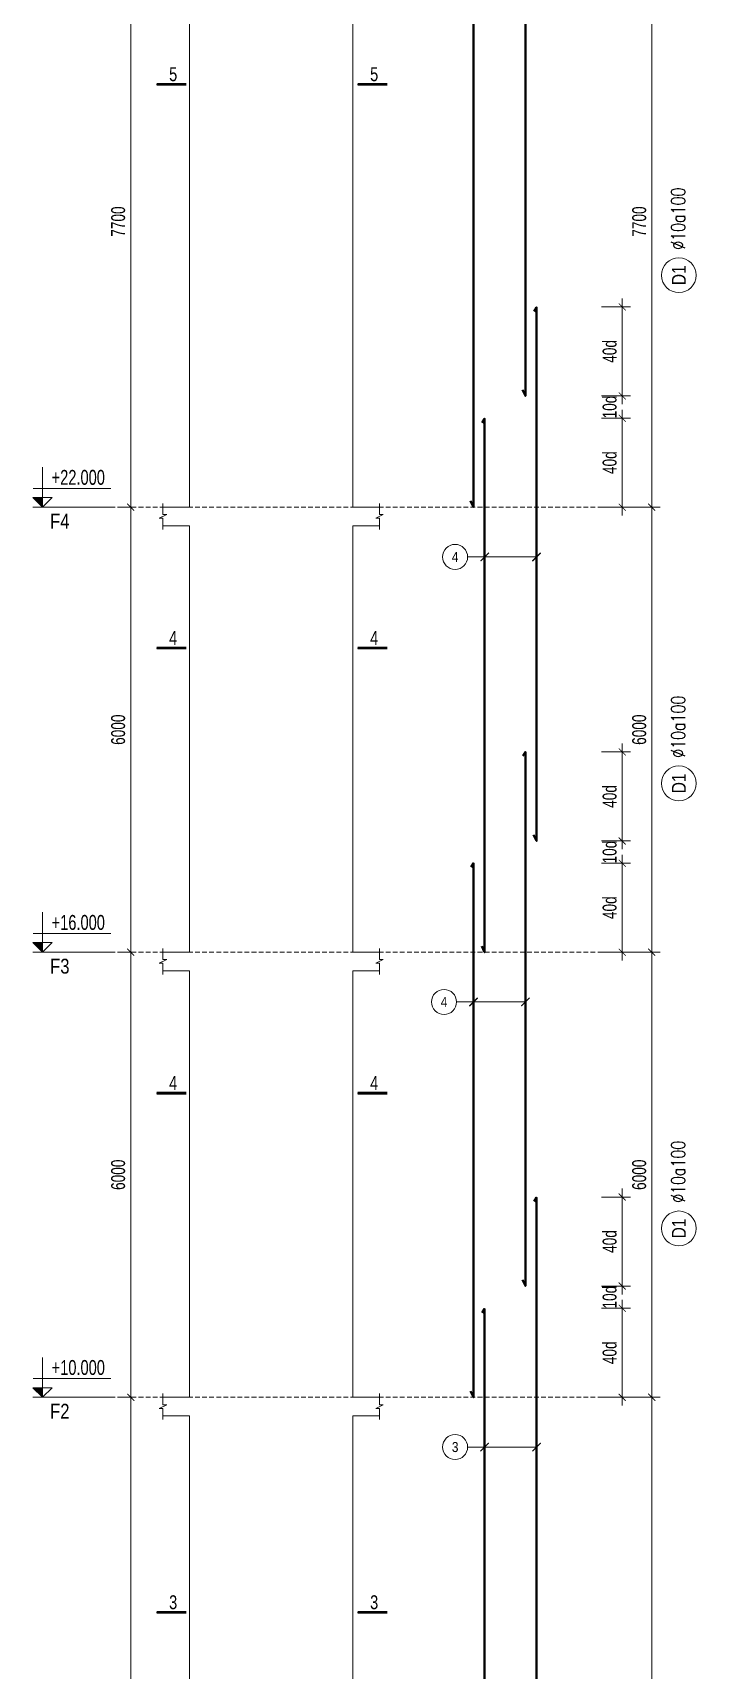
# Model space of a CAD drawing. Header units: millimetres. Extents: x 415878 to 795945, y 85573 to 378758.
# Drawn here: x 476186 to 485136, y 107649 to 129725 of the extents above; entities that cross this region are included whole.
import ezdxf
from ezdxf.enums import TextEntityAlignment as Align

# ---------------------------------------------------------------- set-up
doc = ezdxf.new("R2010")
doc.units = ezdxf.units.MM
doc.linetypes.add('DASHED2', pattern=[9.525, 6.35, -3.175])
doc.layers.get('0').update_dxf_attribs({"lineweight": 20})
doc.layers.get('Defpoints').update_dxf_attribs({"color": 151, "lineweight": 9})
for name, color, linetype, lineweight in [('NDC_S_ANNO', 7, 'Continuous', 20), ('NDC_S_CONTINUOUS', 3, 'Continuous', 20), ('NDC_S_DIM', 1, 'Continuous', 15), ('NDC_S_ENG TITLE', 3, 'Continuous', 20), ('NDC_S_HATCH MATERIAL', 8, 'Continuous', 13), ('NDC_S_LEADER', 1, 'Continuous', 15), ('NDC_S_REBAR NO.', 7, 'Continuous', 20), ('NDC_S_REBAR NO. BOX', 1, 'Continuous', 9), ('NDC_S_STIRRUP', 4, 'Continuous', 40), ('NDC_S_TEXT SYMBOL', 7, 'Continuous', 20), ('NDC_S_VN TEXT', 7, 'Continuous', 20)]:
    doc.layers.add(name, color=color, linetype=linetype, lineweight=lineweight)
doc.styles.add('NDC_ANNO', font='', dxfattribs={"width": 0.8})
doc.styles.add('NDC_ARIAL', font='arial.ttf', dxfattribs={"width": 0.85})
doc.styles.add('NDC_DIM', font='', dxfattribs={"width": 0.75})
doc.styles.add('NDC_ROMANS', font='romans.shx', dxfattribs={"width": 0.7})
doc.styles.add('NDC_VIE TXT', font='arial.ttf', dxfattribs={"width": 0.8})
doc.styles.get('NDC_ANNO').set_extended_font_data('Dotum')
doc.styles.get('NDC_DIM').set_extended_font_data('Dotum')
doc.dimstyles.new('NDC_dim_75', dxfattribs={"dimscale": 75, "dimtxt": 2.5, "dimasz": 1.5, "dimexe": 1.5, "dimexo": 2.5, "dimgap": 1, "dimtad": 1, "dimdec": 0, "dimzin": 0, "dimdsep": 46, "dimtxsty": 'NDC_DIM', "dimblk": 'DIMMARK', "dimcen": 0.09, "dimdle": 1.2, "dimclrd": 1, "dimclre": 1, "dimclrt": 3, "dimadec": 0, "dimazin": 0, "dimtfac": 1, "dimtdec": 0, "dimtix": 1, "dimtofl": 0, "dimtmove": 0, "dimatfit": 3, "dimfxl": 8, "dimfxlon": 1, "dimtolj": 1, "dimtzin": 0, "dimarcsym": 0})

# ---------------------------------------------------------------- blocks, each defined once
blk = doc.blocks.new('*U25')
at = {"layer": 'NDC_S_ANNO', "color": 0, "linetype": 'ByBlock', "lineweight": -2}
blk.add_line((-4.36, 0), (1, 0), dxfattribs=at)
at = {"layer": 'NDC_S_ANNO', "ltscale": 0.005, "const_width": 0.5}
blk.add_lwpolyline([(1, 0), (-4.36, 0)], dxfattribs=at)
at = {"layer": 'NDC_S_TEXT SYMBOL', "linetype": 'ByBlock', "lineweight": -2, "style": 'NDC_ANNO', "width": 0.8}
blk.add_attdef('DETAIL', text='', height=2.5, dxfattribs=at).set_placement((-0.64, 1.82), align=Align.MIDDLE_RIGHT)
blk = doc.blocks.new('*U26')
at = {"layer": 'NDC_S_ANNO', "color": 0, "linetype": 'ByBlock', "lineweight": -2}
blk.add_line((1, 0), (-4.36, 0), dxfattribs=at)
at = {"layer": 'NDC_S_ANNO', "ltscale": 0.005, "const_width": 0.5}
blk.add_lwpolyline([(1, 0), (-4.36, 0)], dxfattribs=at)
at = {"layer": 'NDC_S_TEXT SYMBOL', "linetype": 'ByBlock', "lineweight": -2, "style": 'NDC_ANNO', "width": 0.8}
blk.add_attdef('DETAIL', text='', height=2.5, dxfattribs=at).set_placement((-0.64, 1.82), align=Align.MIDDLE_RIGHT)
blk = doc.blocks.new('DIMMARK')
at = {"layer": 'NDC_S_DIM', "color": 1}
blk.add_line((-1.5, 0), (1, 0), dxfattribs=at)
at = {"layer": 'NDC_S_DIM', "color": 2, "const_width": 0.1}
blk.add_lwpolyline([(-0.42, -0.42), (0.42, 0.42)], dxfattribs=at)
blk = doc.blocks.new('*D665')
at = {"layer": 'Defpoints', "color": 0, "transparency": 16777216}
for p in [(477508, 111329), (477726, 111329), (477726, 101329)]:
    blk.add_point(p, dxfattribs=at)
at = {"layer": 'NDC_S_HATCH MATERIAL', "color": 1, "lineweight": -2, "transparency": 16777216}
for p, q in [((477539, 111329), (477395, 111329)), ((477508, 101442), (477508, 111217)), ((477539, 101329), (477395, 101329))]:
    blk.add_line(p, q, dxfattribs=at)
at = {"layer": 'NDC_S_HATCH MATERIAL', "color": 1, "lineweight": -2, "transparency": 16777216, "xscale": 112.5, "yscale": 112.5, "zscale": 112.5}
for p, rotation in [((477508, 111329), 90), ((477508, 101329), 270)]:
    blk.add_blockref('DIMMARK', p, dxfattribs=dict(at, rotation=rotation))
at = {"layer": 'NDC_S_HATCH MATERIAL', "color": 3, "transparency": 16777216, "insert": (477339, 106329), "char_height": 187.5, "attachment_point": 5, "rotation": 90, "style": 'NDC_DIM'}
blk.add_mtext('\\A1;10000', dxfattribs=at)
blk = doc.blocks.new('*D666')
at = {"layer": 'Defpoints', "color": 0, "transparency": 16777216}
for p in [(477508, 117329), (477726, 117329), (477726, 111329)]:
    blk.add_point(p, dxfattribs=at)
at = {"layer": 'NDC_S_HATCH MATERIAL', "color": 1, "lineweight": -2, "transparency": 16777216}
for p, q in [((477539, 117329), (477395, 117329)), ((477508, 111442), (477508, 117217)), ((477539, 111329), (477395, 111329))]:
    blk.add_line(p, q, dxfattribs=at)
at = {"layer": 'NDC_S_HATCH MATERIAL', "color": 1, "lineweight": -2, "transparency": 16777216, "xscale": 112.5, "yscale": 112.5, "zscale": 112.5}
for p, rotation in [((477508, 117329), 90), ((477508, 111329), 270)]:
    blk.add_blockref('DIMMARK', p, dxfattribs=dict(at, rotation=rotation))
at = {"layer": 'NDC_S_HATCH MATERIAL', "color": 3, "transparency": 16777216, "insert": (477339, 114329), "char_height": 187.5, "attachment_point": 5, "rotation": 90, "style": 'NDC_DIM'}
blk.add_mtext('\\A1;6000', dxfattribs=at)
blk = doc.blocks.new('*D667')
at = {"layer": 'Defpoints', "color": 0, "transparency": 16777216}
for p in [(477508, 123329), (477726, 123329), (477726, 117329)]:
    blk.add_point(p, dxfattribs=at)
at = {"layer": 'NDC_S_HATCH MATERIAL', "color": 1, "lineweight": -2, "transparency": 16777216}
for p, q in [((477539, 123329), (477395, 123329)), ((477508, 117442), (477508, 123217)), ((477539, 117329), (477395, 117329))]:
    blk.add_line(p, q, dxfattribs=at)
at = {"layer": 'NDC_S_HATCH MATERIAL', "color": 1, "lineweight": -2, "transparency": 16777216, "xscale": 112.5, "yscale": 112.5, "zscale": 112.5}
for p, rotation in [((477508, 123329), 90), ((477508, 117329), 270)]:
    blk.add_blockref('DIMMARK', p, dxfattribs=dict(at, rotation=rotation))
at = {"layer": 'NDC_S_HATCH MATERIAL', "color": 3, "transparency": 16777216, "insert": (477339, 120329), "char_height": 187.5, "attachment_point": 5, "rotation": 90, "style": 'NDC_DIM'}
blk.add_mtext('\\A1;6000', dxfattribs=at)
blk = doc.blocks.new('*D668')
at = {"layer": 'Defpoints', "color": 0, "transparency": 16777216}
for p in [(477508, 131029), (477726, 131029), (477726, 123329)]:
    blk.add_point(p, dxfattribs=at)
at = {"layer": 'NDC_S_HATCH MATERIAL', "color": 1, "lineweight": -2, "transparency": 16777216}
for p, q in [((477539, 131029), (477395, 131029)), ((477508, 123442), (477508, 130917)), ((477539, 123329), (477395, 123329))]:
    blk.add_line(p, q, dxfattribs=at)
at = {"layer": 'NDC_S_HATCH MATERIAL', "color": 1, "lineweight": -2, "transparency": 16777216, "xscale": 112.5, "yscale": 112.5, "zscale": 112.5}
for p, rotation in [((477508, 131029), 90), ((477508, 123329), 270)]:
    blk.add_blockref('DIMMARK', p, dxfattribs=dict(at, rotation=rotation))
at = {"layer": 'NDC_S_HATCH MATERIAL', "color": 3, "transparency": 16777216, "insert": (477339, 127179), "char_height": 187.5, "attachment_point": 5, "rotation": 90, "style": 'NDC_DIM'}
blk.add_mtext('\\A1;7700', dxfattribs=at)
blk = doc.blocks.new('*D707')
at = {"layer": 'Defpoints', "color": 0, "transparency": 16777216}
for p in [(480503, 112529), (484137, 112529), (480503, 111329)]:
    blk.add_point(p, dxfattribs=at)
at = {"layer": 'NDC_S_HATCH MATERIAL', "color": 1, "lineweight": -2, "transparency": 16777216}
for p, q in [((483856, 112529), (484249, 112529)), ((484137, 111442), (484137, 112417)), ((483856, 111329), (484249, 111329))]:
    blk.add_line(p, q, dxfattribs=at)
at = {"layer": 'NDC_S_HATCH MATERIAL', "color": 1, "lineweight": -2, "transparency": 16777216, "xscale": 112.5, "yscale": 112.5, "zscale": 112.5}
for p, rotation in [((484137, 112529), 90), ((484137, 111329), 270)]:
    blk.add_blockref('DIMMARK', p, dxfattribs=dict(at, rotation=rotation))
at = {"layer": 'NDC_S_HATCH MATERIAL', "color": 3, "transparency": 16777216, "insert": (483968, 111929), "char_height": 187.5, "attachment_point": 5, "rotation": 90, "style": 'NDC_DIM'}
blk.add_mtext('\\A1;\\A1;40d', dxfattribs=at)
blk = doc.blocks.new('*D708')
at = {"layer": 'Defpoints', "color": 0, "transparency": 16777216}
for p in [(480503, 112829), (484137, 112829), (480503, 112529)]:
    blk.add_point(p, dxfattribs=at)
at = {"layer": 'NDC_S_HATCH MATERIAL', "color": 1, "lineweight": -2, "transparency": 16777216}
for p, q in [((484137, 112942), (484137, 113054)), ((483856, 112829), (484249, 112829)), ((483856, 112529), (484249, 112529)), ((484137, 112417), (484137, 112304))]:
    blk.add_line(p, q, dxfattribs=at)
at = {"layer": 'NDC_S_HATCH MATERIAL', "color": 1, "lineweight": -2, "transparency": 16777216, "xscale": 112.5, "yscale": 112.5, "zscale": 112.5}
for p, rotation in [((484137, 112829), 270), ((484137, 112529), 90)]:
    blk.add_blockref('DIMMARK', p, dxfattribs=dict(at, rotation=rotation))
at = {"layer": 'NDC_S_HATCH MATERIAL', "color": 3, "transparency": 16777216, "insert": (483968, 112679), "char_height": 187.5, "attachment_point": 5, "rotation": 90, "style": 'NDC_DIM'}
blk.add_mtext('\\A1;\\A1;10d', dxfattribs=at)
blk = doc.blocks.new('*D709')
at = {"layer": 'Defpoints', "color": 0, "transparency": 16777216}
for p in [(480503, 114029), (484137, 114029), (480503, 112829)]:
    blk.add_point(p, dxfattribs=at)
at = {"layer": 'NDC_S_HATCH MATERIAL', "color": 1, "lineweight": -2, "transparency": 16777216}
for p, q in [((483856, 114029), (484249, 114029)), ((484137, 112942), (484137, 113917)), ((483856, 112829), (484249, 112829))]:
    blk.add_line(p, q, dxfattribs=at)
at = {"layer": 'NDC_S_HATCH MATERIAL', "color": 1, "lineweight": -2, "transparency": 16777216, "xscale": 112.5, "yscale": 112.5, "zscale": 112.5}
for p, rotation in [((484137, 114029), 90), ((484137, 112829), 270)]:
    blk.add_blockref('DIMMARK', p, dxfattribs=dict(at, rotation=rotation))
at = {"layer": 'NDC_S_HATCH MATERIAL', "color": 3, "transparency": 16777216, "insert": (483968, 113429), "char_height": 187.5, "attachment_point": 5, "rotation": 90, "style": 'NDC_DIM'}
blk.add_mtext('\\A1;\\A1;40d', dxfattribs=at)
blk = doc.blocks.new('*D710')
at = {"layer": 'Defpoints', "color": 0, "transparency": 16777216}
for p in [(480503, 118529), (484137, 118529), (480503, 117329)]:
    blk.add_point(p, dxfattribs=at)
at = {"layer": 'NDC_S_HATCH MATERIAL', "color": 1, "lineweight": -2, "transparency": 16777216}
for p, q in [((483856, 118529), (484249, 118529)), ((484137, 117442), (484137, 118417)), ((483856, 117329), (484249, 117329))]:
    blk.add_line(p, q, dxfattribs=at)
at = {"layer": 'NDC_S_HATCH MATERIAL', "color": 1, "lineweight": -2, "transparency": 16777216, "xscale": 112.5, "yscale": 112.5, "zscale": 112.5}
for p, rotation in [((484137, 118529), 90), ((484137, 117329), 270)]:
    blk.add_blockref('DIMMARK', p, dxfattribs=dict(at, rotation=rotation))
at = {"layer": 'NDC_S_HATCH MATERIAL', "color": 3, "transparency": 16777216, "insert": (483968, 117929), "char_height": 187.5, "attachment_point": 5, "rotation": 90, "style": 'NDC_DIM'}
blk.add_mtext('\\A1;\\A1;40d', dxfattribs=at)
blk = doc.blocks.new('*D711')
at = {"layer": 'Defpoints', "color": 0, "transparency": 16777216}
for p in [(480503, 118829), (484137, 118829), (480503, 118529)]:
    blk.add_point(p, dxfattribs=at)
at = {"layer": 'NDC_S_HATCH MATERIAL', "color": 1, "lineweight": -2, "transparency": 16777216}
for p, q in [((484137, 118942), (484137, 119054)), ((483856, 118829), (484249, 118829)), ((483856, 118529), (484249, 118529)), ((484137, 118417), (484137, 118304))]:
    blk.add_line(p, q, dxfattribs=at)
at = {"layer": 'NDC_S_HATCH MATERIAL', "color": 1, "lineweight": -2, "transparency": 16777216, "xscale": 112.5, "yscale": 112.5, "zscale": 112.5}
for p, rotation in [((484137, 118829), 270), ((484137, 118529), 90)]:
    blk.add_blockref('DIMMARK', p, dxfattribs=dict(at, rotation=rotation))
at = {"layer": 'NDC_S_HATCH MATERIAL', "color": 3, "transparency": 16777216, "insert": (483968, 118679), "char_height": 187.5, "attachment_point": 5, "rotation": 90, "style": 'NDC_DIM'}
blk.add_mtext('\\A1;\\A1;10d', dxfattribs=at)
blk = doc.blocks.new('*D712')
at = {"layer": 'Defpoints', "color": 0, "transparency": 16777216}
for p in [(480503, 120029), (484137, 120029), (480503, 118829)]:
    blk.add_point(p, dxfattribs=at)
at = {"layer": 'NDC_S_HATCH MATERIAL', "color": 1, "lineweight": -2, "transparency": 16777216}
for p, q in [((483856, 120029), (484249, 120029)), ((484137, 118942), (484137, 119917)), ((483856, 118829), (484249, 118829))]:
    blk.add_line(p, q, dxfattribs=at)
at = {"layer": 'NDC_S_HATCH MATERIAL', "color": 1, "lineweight": -2, "transparency": 16777216, "xscale": 112.5, "yscale": 112.5, "zscale": 112.5}
for p, rotation in [((484137, 120029), 90), ((484137, 118829), 270)]:
    blk.add_blockref('DIMMARK', p, dxfattribs=dict(at, rotation=rotation))
at = {"layer": 'NDC_S_HATCH MATERIAL', "color": 3, "transparency": 16777216, "insert": (483968, 119429), "char_height": 187.5, "attachment_point": 5, "rotation": 90, "style": 'NDC_DIM'}
blk.add_mtext('\\A1;\\A1;40d', dxfattribs=at)
blk = doc.blocks.new('*D713')
at = {"layer": 'Defpoints', "color": 0, "transparency": 16777216}
for p in [(480503, 124529), (484137, 124529), (480503, 123329)]:
    blk.add_point(p, dxfattribs=at)
at = {"layer": 'NDC_S_HATCH MATERIAL', "color": 1, "lineweight": -2, "transparency": 16777216}
for p, q in [((483856, 124529), (484249, 124529)), ((484137, 123442), (484137, 124417)), ((483856, 123329), (484249, 123329))]:
    blk.add_line(p, q, dxfattribs=at)
at = {"layer": 'NDC_S_HATCH MATERIAL', "color": 1, "lineweight": -2, "transparency": 16777216, "xscale": 112.5, "yscale": 112.5, "zscale": 112.5}
for p, rotation in [((484137, 124529), 90), ((484137, 123329), 270)]:
    blk.add_blockref('DIMMARK', p, dxfattribs=dict(at, rotation=rotation))
at = {"layer": 'NDC_S_HATCH MATERIAL', "color": 3, "transparency": 16777216, "insert": (483968, 123929), "char_height": 187.5, "attachment_point": 5, "rotation": 90, "style": 'NDC_DIM'}
blk.add_mtext('\\A1;\\A1;40d', dxfattribs=at)
blk = doc.blocks.new('*D714')
at = {"layer": 'Defpoints', "color": 0, "transparency": 16777216}
for p in [(480503, 124829), (484137, 124829), (480503, 124529)]:
    blk.add_point(p, dxfattribs=at)
at = {"layer": 'NDC_S_HATCH MATERIAL', "color": 1, "lineweight": -2, "transparency": 16777216}
for p, q in [((484137, 124942), (484137, 125054)), ((483856, 124829), (484249, 124829)), ((483856, 124529), (484249, 124529)), ((484137, 124417), (484137, 124304))]:
    blk.add_line(p, q, dxfattribs=at)
at = {"layer": 'NDC_S_HATCH MATERIAL', "color": 1, "lineweight": -2, "transparency": 16777216, "xscale": 112.5, "yscale": 112.5, "zscale": 112.5}
for p, rotation in [((484137, 124829), 270), ((484137, 124529), 90)]:
    blk.add_blockref('DIMMARK', p, dxfattribs=dict(at, rotation=rotation))
at = {"layer": 'NDC_S_HATCH MATERIAL', "color": 3, "transparency": 16777216, "insert": (483968, 124679), "char_height": 187.5, "attachment_point": 5, "rotation": 90, "style": 'NDC_DIM'}
blk.add_mtext('\\A1;\\A1;10d', dxfattribs=at)
blk = doc.blocks.new('*D715')
at = {"layer": 'Defpoints', "color": 0, "transparency": 16777216}
for p in [(480503, 126029), (484137, 126029), (480503, 124829)]:
    blk.add_point(p, dxfattribs=at)
at = {"layer": 'NDC_S_HATCH MATERIAL', "color": 1, "lineweight": -2, "transparency": 16777216}
for p, q in [((483856, 126029), (484249, 126029)), ((484137, 124942), (484137, 125917)), ((483856, 124829), (484249, 124829))]:
    blk.add_line(p, q, dxfattribs=at)
at = {"layer": 'NDC_S_HATCH MATERIAL', "color": 1, "lineweight": -2, "transparency": 16777216, "xscale": 112.5, "yscale": 112.5, "zscale": 112.5}
for p, rotation in [((484137, 126029), 90), ((484137, 124829), 270)]:
    blk.add_blockref('DIMMARK', p, dxfattribs=dict(at, rotation=rotation))
at = {"layer": 'NDC_S_HATCH MATERIAL', "color": 3, "transparency": 16777216, "insert": (483968, 125429), "char_height": 187.5, "attachment_point": 5, "rotation": 90, "style": 'NDC_DIM'}
blk.add_mtext('\\A1;\\A1;40d', dxfattribs=at)
blk = doc.blocks.new('*D770')
at = {"layer": 'Defpoints', "color": 0, "transparency": 16777216}
for p in [(480503, 111329), (484535, 111329), (480503, 101329)]:
    blk.add_point(p, dxfattribs=at)
at = {"layer": 'NDC_S_VN TEXT', "color": 1, "lineweight": -2, "transparency": 16777216}
for p, q in [((484254, 111329), (484648, 111329)), ((484535, 101442), (484535, 111217)), ((484254, 101329), (484648, 101329))]:
    blk.add_line(p, q, dxfattribs=at)
at = {"layer": 'NDC_S_VN TEXT', "color": 1, "lineweight": -2, "transparency": 16777216, "xscale": 112.5, "yscale": 112.5, "zscale": 112.5}
for p, rotation in [((484535, 111329), 90), ((484535, 101329), 270)]:
    blk.add_blockref('DIMMARK', p, dxfattribs=dict(at, rotation=rotation))
at = {"layer": 'NDC_S_VN TEXT', "color": 3, "transparency": 16777216, "insert": (484367, 106329), "char_height": 187.5, "attachment_point": 5, "rotation": 90, "style": 'NDC_DIM'}
blk.add_mtext('\\A1;10000', dxfattribs=at)
blk = doc.blocks.new('*D771')
at = {"layer": 'Defpoints', "color": 0, "transparency": 16777216}
for p in [(480503, 117329), (484535, 117329), (480503, 111329)]:
    blk.add_point(p, dxfattribs=at)
at = {"layer": 'NDC_S_VN TEXT', "color": 1, "lineweight": -2, "transparency": 16777216}
for p, q in [((484254, 117329), (484648, 117329)), ((484535, 111442), (484535, 117217)), ((484254, 111329), (484648, 111329))]:
    blk.add_line(p, q, dxfattribs=at)
at = {"layer": 'NDC_S_VN TEXT', "color": 1, "lineweight": -2, "transparency": 16777216, "xscale": 112.5, "yscale": 112.5, "zscale": 112.5}
for p, rotation in [((484535, 117329), 90), ((484535, 111329), 270)]:
    blk.add_blockref('DIMMARK', p, dxfattribs=dict(at, rotation=rotation))
at = {"layer": 'NDC_S_VN TEXT', "color": 3, "transparency": 16777216, "insert": (484367, 114329), "char_height": 187.5, "attachment_point": 5, "rotation": 90, "style": 'NDC_DIM'}
blk.add_mtext('\\A1;6000', dxfattribs=at)
blk = doc.blocks.new('*D772')
at = {"layer": 'Defpoints', "color": 0, "transparency": 16777216}
for p in [(480503, 123329), (484535, 123329), (480503, 117329)]:
    blk.add_point(p, dxfattribs=at)
at = {"layer": 'NDC_S_VN TEXT', "color": 1, "lineweight": -2, "transparency": 16777216}
for p, q in [((484254, 123329), (484648, 123329)), ((484535, 117442), (484535, 123217)), ((484254, 117329), (484648, 117329))]:
    blk.add_line(p, q, dxfattribs=at)
at = {"layer": 'NDC_S_VN TEXT', "color": 1, "lineweight": -2, "transparency": 16777216, "xscale": 112.5, "yscale": 112.5, "zscale": 112.5}
for p, rotation in [((484535, 123329), 90), ((484535, 117329), 270)]:
    blk.add_blockref('DIMMARK', p, dxfattribs=dict(at, rotation=rotation))
at = {"layer": 'NDC_S_VN TEXT', "color": 3, "transparency": 16777216, "insert": (484367, 120329), "char_height": 187.5, "attachment_point": 5, "rotation": 90, "style": 'NDC_DIM'}
blk.add_mtext('\\A1;6000', dxfattribs=at)
blk = doc.blocks.new('*D773')
at = {"layer": 'Defpoints', "color": 0, "transparency": 16777216}
for p in [(480503, 131029), (484535, 131029), (480503, 123329)]:
    blk.add_point(p, dxfattribs=at)
at = {"layer": 'NDC_S_VN TEXT', "color": 1, "lineweight": -2, "transparency": 16777216}
for p, q in [((484254, 131029), (484648, 131029)), ((484535, 123442), (484535, 130917)), ((484254, 123329), (484648, 123329))]:
    blk.add_line(p, q, dxfattribs=at)
at = {"layer": 'NDC_S_VN TEXT', "color": 1, "lineweight": -2, "transparency": 16777216, "xscale": 112.5, "yscale": 112.5, "zscale": 112.5}
for p, rotation in [((484535, 131029), 90), ((484535, 123329), 270)]:
    blk.add_blockref('DIMMARK', p, dxfattribs=dict(at, rotation=rotation))
at = {"layer": 'NDC_S_VN TEXT', "color": 3, "transparency": 16777216, "insert": (484367, 127179), "char_height": 187.5, "attachment_point": 5, "rotation": 90, "style": 'NDC_DIM'}
blk.add_mtext('\\A1;7700', dxfattribs=at)
blk = doc.blocks.new('CD')
at = {"layer": 'NDC_S_ANNO'}
blk.add_hatch(color=3, dxfattribs=at).paths.add_polyline_path([(0, 160), (-161, 160), (0, 0)])
at = {"layer": 'NDC_S_ANNO', "ltscale": 50}
h = blk.add_hatch(dxfattribs=at)
h.set_pattern_fill('ANSI31', color=256, scale=140.6, style=0)
h.paths.add_polyline_path([(0, 160), (0, 0), (161, 160)])
for p, q in [((-159, 314), (1147, 314)), ((1156, 0), (-164, 0))]:
    blk.add_line(p, q, dxfattribs=at)
for points in [[(0, 669), (0, 0)], [(0, 0), (-161, 160), (0, 160)], [(0, 0), (161, 160), (0, 160)]]:
    blk.add_lwpolyline(points, dxfattribs=at)
at = {"layer": 'NDC_S_TEXT SYMBOL', "color": 3, "style": 'NDC_DIM', "width": 0.7}
blk.add_attdef('COT', (154, 375), '', height=250, dxfattribs=at)
blk = doc.blocks.new('MATDUNGCOTC5')
at = {"layer": 'NDC_S_CONTINUOUS'}
for points in [[(477942.9, 123329.4), (478302.9, 123329.4), (478302.9, 130779.4), (478042.9, 130779.4)], [(480862.9, 123329.4), (480502.9, 123329.4), (480502.9, 130779.4), (480862.9, 130779.4)], [(477942.9, 117329.4), (478302.9, 117329.4), (478302.9, 123079.4), (477942.9, 123079.4)], [(480862.9, 117329.4), (480502.9, 117329.4), (480502.9, 123079.4), (480862.9, 123079.4)], [(477942.9, 111329.4), (478302.9, 111329.4), (478302.9, 117079.4), (477942.9, 117079.4)], [(480862.9, 111329.4), (480502.9, 111329.4), (480502.9, 117079.4), (480862.9, 117079.4)], [(477942.9, 101329.4), (478302.9, 101329.4), (478302.9, 111079.4), (477942.9, 111079.4)], [(480862.9, 101329.4), (480502.9, 101329.4), (480502.9, 111079.4), (480862.9, 111079.4)]]:
    blk.add_lwpolyline(points, dxfattribs=at)
at = {"layer": 'NDC_S_DIM', "ltscale": 40}
for points in [[(477942.9, 123029.4), (477942.9, 123179.4), (477892.9, 123179.4), (477992.9, 123229.4), (477942.9, 123229.4), (477942.9, 123379.4)], [(480862.9, 123029.4), (480862.9, 123179.4), (480812.9, 123179.4), (480912.9, 123229.4), (480862.9, 123229.4), (480862.9, 123379.4)], [(477942.9, 117029.4), (477942.9, 117179.4), (477892.9, 117179.4), (477992.9, 117229.4), (477942.9, 117229.4), (477942.9, 117379.4)], [(480862.9, 117029.4), (480862.9, 117179.4), (480812.9, 117179.4), (480912.9, 117229.4), (480862.9, 117229.4), (480862.9, 117379.4)], [(477942.9, 111029.4), (477942.9, 111179.4), (477892.9, 111179.4), (477992.9, 111229.4), (477942.9, 111229.4), (477942.9, 111379.4)], [(480862.9, 111029.4), (480862.9, 111179.4), (480812.9, 111179.4), (480912.9, 111229.4), (480862.9, 111229.4), (480862.9, 111379.4)]]:
    blk.add_lwpolyline(points, dxfattribs=at)
at = {"layer": 'NDC_S_HATCH MATERIAL', "linetype": 'DASHED2', "ltscale": 10}
for p, q in [((476186.2, 123329.4), (483855.7, 123329.4)), ((476186.2, 117329.4), (483855.7, 117329.4)), ((476186.2, 111329.4), (483855.7, 111329.4))]:
    blk.add_line(p, q, dxfattribs=at)
at = {"layer": 'NDC_S_LEADER', "ltscale": 0.005}
for centre in [(481883.6, 122658.3), (481733.6, 116658.3), (481883.6, 110658.3)]:
    blk.add_circle(centre, 168.7, dxfattribs=at)
at = {"layer": 'NDC_S_REBAR NO. BOX'}
for centre in [(484901.1, 126455.6), (484901.1, 119605.6), (484901.1, 113605.6)]:
    blk.add_circle(centre, 234.8, dxfattribs=at)
at = {"layer": 'NDC_S_STIRRUP'}
for points in [[(482791.5, 124912.8), (482831.5, 124829.4), (482831.5, 133729.4), (482798, 133674.6)], [(482091.5, 123412.8), (482131.5, 123329.4), (482131.5, 132229.4), (482098, 132174.6)], [(482941.5, 118912.8), (482981.5, 118829.4), (482981.5, 126021.4), (482948, 125966.5)], [(482241.5, 117412.8), (482281.5, 117329.4), (482281.5, 124521.4), (482248, 124466.5)], [(482791.5, 112912.8), (482831.5, 112829.4), (482831.5, 120029.4), (482798, 119974.6)], [(482091.5, 111412.8), (482131.5, 111329.4), (482131.5, 118529.4), (482098, 118474.6)], [(482941.5, 102912.8), (482981.5, 102829.4), (482981.5, 114021.4), (482948, 113966.5)], [(482241.5, 101412.8), (482281.5, 101329.4), (482281.5, 112521.4), (482248, 112466.5)]]:
    blk.add_lwpolyline(points, dxfattribs=at)
at = {"layer": 'NDC_S_DIM', "color": 2, "xscale": 75, "yscale": 75, "zscale": 75}
for name, p, values in [('*U25', (478182.9, 129029.3), {'DETAIL': '5'}), ('*U26', (480894, 129029.3), {'DETAIL': '5'}), ('*U25', (478182.9, 121429.3), {'DETAIL': '4'}), ('*U26', (480894, 121429.3), {'DETAIL': '4'}), ('*U25', (478182.9, 115429.3), {'DETAIL': '4'}), ('*U26', (480894, 115429.3), {'DETAIL': '4'}), ('*U25', (478182.9, 108429.3), {'DETAIL': '3'}), ('*U26', (480894, 108429.3), {'DETAIL': '3'})]:
    blk.add_blockref(name, p, dxfattribs=at).add_auto_attribs(values)
at = {"layer": 'NDC_S_DIM'}
ref = blk.add_blockref('CD', (476317.9, 123329.4), dxfattribs=dict(at, xscale=0.803571428579744, yscale=0.803571428579744, zscale=0.803571428579744))
ref.add_attrib('COT', '+22.000', (476441.6, 123630.4), dxfattribs={"layer": '0', "color": 3, "height": 200.89, "style": 'NDC_DIM', "width": 0.75})
ref = blk.add_blockref('CD', (476317.9, 117329.4), dxfattribs=dict(at, xscale=0.803571428579744, yscale=0.803571428579744, zscale=0.803571428579744))
ref.add_attrib('COT', '+16.000', (476441.6, 117630.4), dxfattribs={"layer": '0', "color": 3, "height": 200.89, "style": 'NDC_DIM', "width": 0.75})
ref = blk.add_blockref('CD', (476317.9, 111329.4), dxfattribs=dict(at, xscale=0.803571428579744, yscale=0.803571428579744, zscale=0.803571428579744))
ref.add_attrib('COT', '+10.000', (476441.6, 111630.4), dxfattribs={"layer": '0', "color": 3, "height": 200.89, "style": 'NDC_DIM', "width": 0.75})
at = {"layer": 'NDC_S_ENG TITLE', "ltscale": 3, "style": 'NDC_ROMANS', "width": 0.75}
for p in [(484986.2, 126799.9), (484986.2, 119949.9), (484986.2, 113949.9)]:
    blk.add_text('%%C10a100', height=187.5, rotation=90, dxfattribs=at).set_placement(p)
at = {"layer": 'NDC_S_REBAR NO.', "style": 'NDC_ARIAL', "width": 0.8}
for p in [(484901.1, 126455.6), (484901.1, 119605.6), (484901.1, 113605.6)]:
    blk.add_text('D1', height=187.5, rotation=90, dxfattribs=at).set_placement(p, align=Align.MIDDLE_CENTER)
at = {"layer": 'NDC_S_VN TEXT', "style": 'NDC_VIE TXT', "width": 0.8}
for s, p in [('F4', (476420.7, 123141)), ('F3', (476420.7, 117141)), ('F2', (476420.7, 111141))]:
    blk.add_text(s, height=200.89, dxfattribs=at).set_placement(p, align=Align.MIDDLE_LEFT)
at = {"layer": 'NDC_S_VN TEXT', "style": 'NDC_ARIAL', "width": 0.85}
for s, p in [('4', (481883.6, 122658.3)), ('4', (481733.6, 116658.3)), ('3', (481883.6, 110658.3))]:
    blk.add_text(s, height=135, dxfattribs=at).set_placement(p, align=Align.MIDDLE_CENTER)
at = {"layer": 'NDC_S_HATCH MATERIAL'}
for base, p1, p2, picture, middle in [((477507.8, 131029.4), (477726.4, 123329.4), (477726.4, 131029.4), '*D668', (477339, 127179.4)), ((477507.8, 123329.4), (477726.4, 117329.4), (477726.4, 123329.4), '*D667', (477339, 120329.4)), ((477507.8, 117329.4), (477726.4, 111329.4), (477726.4, 117329.4), '*D666', (477339, 114329.4)), ((477507.8, 111329.4), (477726.4, 101329.4), (477726.4, 111329.4), '*D665', (477339, 106329.4))]:
    dim = blk.add_linear_dim(base=base, p1=p1, p2=p2, angle=90, dimstyle='NDC_dim_75', override={"dimtmove": 1}, dxfattribs=at)
    dim.commit()
    dim.dimension.update_dxf_attribs({"geometry": picture, "text_midpoint": middle})
for base, p1, p2, text, picture, middle in [((484137, 126029.4), (480502.9, 124829.4), (480502.9, 126029.4), '\\A1;40d', '*D715', (483968.2, 125429.4)), ((484137, 124829.4), (480502.9, 124529.4), (480502.9, 124829.4), '\\A1;10d', '*D714', (483968.2, 124679.4)), ((484137, 124529.4), (480502.9, 123329.4), (480502.9, 124529.4), '\\A1;40d', '*D713', (483968.2, 123929.4)), ((484137, 120029.4), (480502.9, 118829.4), (480502.9, 120029.4), '\\A1;40d', '*D712', (483968.2, 119429.4)), ((484137, 118829.4), (480502.9, 118529.4), (480502.9, 118829.4), '\\A1;10d', '*D711', (483968.2, 118679.4)), ((484137, 118529.4), (480502.9, 117329.4), (480502.9, 118529.4), '\\A1;40d', '*D710', (483968.2, 117929.4)), ((484137, 114029.4), (480502.9, 112829.4), (480502.9, 114029.4), '\\A1;40d', '*D709', (483968.2, 113429.4)), ((484137, 112829.4), (480502.9, 112529.4), (480502.9, 112829.4), '\\A1;10d', '*D708', (483968.2, 112679.4)), ((484137, 112529.4), (480502.9, 111329.4), (480502.9, 112529.4), '\\A1;40d', '*D707', (483968.2, 111929.4))]:
    dim = blk.add_linear_dim(base=base, p1=p1, p2=p2, angle=90, text=text, dimstyle='NDC_dim_75', override={"dimtmove": 1, "dimfxl": 3.75}, dxfattribs=at)
    dim.commit()
    dim.dimension.update_dxf_attribs({"geometry": picture, "text_midpoint": middle})
at = {"layer": 'NDC_S_VN TEXT'}
for base, p1, p2, picture, middle in [((484535.4, 131029.4), (480502.9, 123329.4), (480502.9, 131029.4), '*D773', (484366.6, 127179.4)), ((484535.4, 123329.4), (480502.9, 117329.4), (480502.9, 123329.4), '*D772', (484366.6, 120329.4)), ((484535.4, 117329.4), (480502.9, 111329.4), (480502.9, 117329.4), '*D771', (484366.6, 114329.4)), ((484535.4, 111329.4), (480502.9, 101329.4), (480502.9, 111329.4), '*D770', (484366.6, 106329.4))]:
    dim = blk.add_linear_dim(base=base, p1=p1, p2=p2, angle=90, dimstyle='NDC_dim_75', override={"dimtmove": 1, "dimfxl": 3.75}, dxfattribs=at)
    dim.commit()
    dim.dimension.update_dxf_attribs({"geometry": picture, "text_midpoint": middle})
for points in [[(482981.5, 122658.3), (482052.4, 122658.3)], [(482281.5, 122658.3), (482052.4, 122658.3)], [(482831.5, 116658.3), (481902.4, 116658.3)], [(482131.5, 116658.3), (481902.4, 116658.3)], [(482981.5, 110658.3), (482052.4, 110658.3)], [(482281.5, 110658.3), (482052.4, 110658.3)]]:
    blk.add_leader(points, dimstyle='NDC_dim_75', override={"dimtmove": 1, "dimldrblk": 'ARCHTICK', "dimfxl": 3.75}, dxfattribs=at)

msp = doc.modelspace()

# ---------------------------------------------------------------- block references
at = {"layer": 'NDC_S_VN TEXT'}
msp.add_blockref('MATDUNGCOTC5', (0, 0), dxfattribs=at)

doc.saveas('drawing.dxf')
